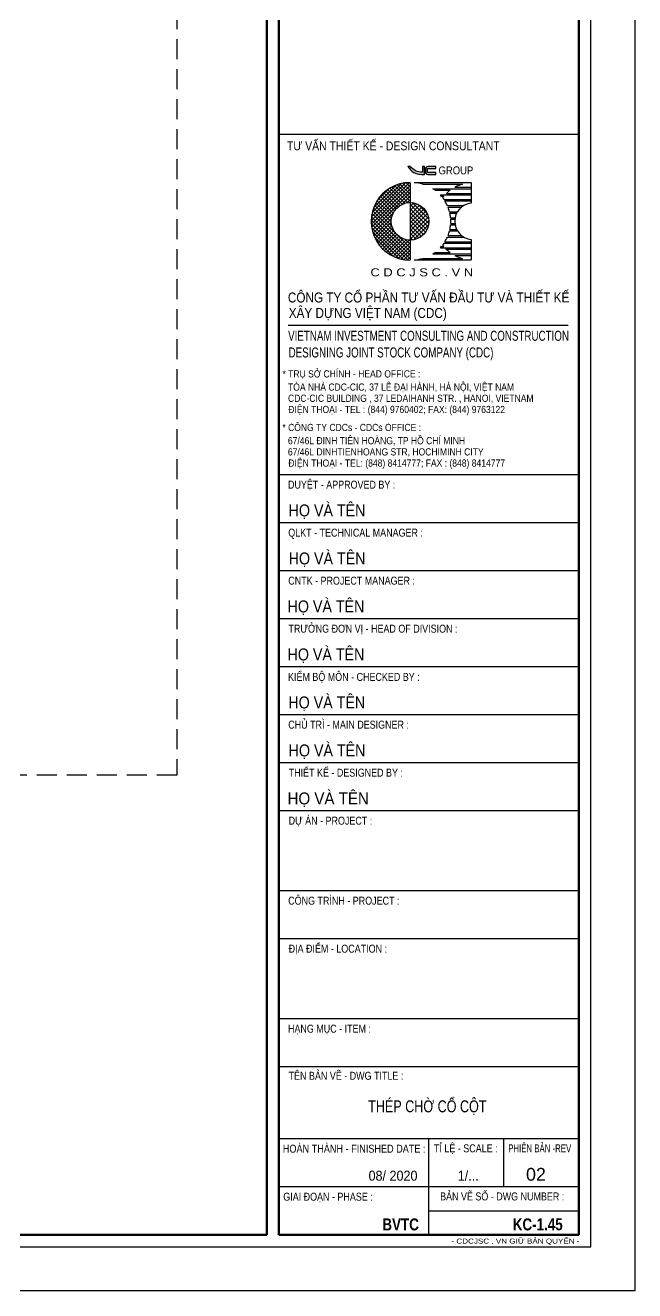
# Model space of a CAD drawing. Header units: millimetres. Extents: x 0 to 2110312, y -101172 to 3.
# Drawn here: x 2021820 to 2025629, y -41790 to -33881 of the extents above; entities that cross this region are included whole.
import ezdxf
from ezdxf.enums import TextEntityAlignment as Align

# ---------------------------------------------------------------- set-up
doc = ezdxf.new("R2010")
doc.units = ezdxf.units.MM
doc.header["$LTSCALE"] = 1000
doc.header["$MEASUREMENT"] = 0
doc.linetypes.add('HIDDEN', pattern=[0.375, 0.25, -0.125])
doc.layers.get('Defpoints').update_dxf_attribs({"linetype": 'CONTINUOUS'})
for name, color, linetype in [('CDC -TEXT KHUNG', 7, 'CONTINUOUS'), ('CDC-KHUNGTEN', 7, 'CONTINUOUS'), ('CDC.04.HIDDEN', 8, 'HIDDEN')]:
    doc.layers.add(name, color=color, linetype=linetype)
doc.layers.add('Hatch1', color=250, linetype='CONTINUOUS', lineweight=5)
doc.styles.add('ARIAL', font='arial.ttf', dxfattribs={"width": 0.6})
doc.styles.add('Arial_B_3', font='arialbd.ttf', dxfattribs={"width": 0.75, "height": 3})
doc.styles.add('KT CDC', font='arial.ttf', dxfattribs={"width": 0.85, "height": 200})

# ---------------------------------------------------------------- blocks, each defined once
blk = doc.blocks.new('LOGOmoi')
at = {"layer": 'CDC -TEXT KHUNG'}
h = blk.add_hatch(color=1, dxfattribs=at)
h.paths.add_polyline_path([(1.46, 5.45), (1.26, 5.45), (1.26, 4.88), (1.21, 4.88, -0.237912), (0.06, 5.45), (-0.2, 5.45, 0.272847), (1.14, 4.66), (1.46, 4.66)])
h.paths.add_polyline_path([(2.59, 5.45), (1.8, 5.45, 0.414214), (1.54, 5.2), (1.54, 4.92, 0.414214), (1.8, 4.66), (2.59, 4.66), (2.59, 4.87), (1.8, 4.87, -0.414214), (1.74, 4.92), (1.74, 5.2, -0.414214), (1.8, 5.25), (2.59, 5.25)])
h = blk.add_hatch(dxfattribs=at)
h.set_pattern_fill('ANSI37', color=102, scale=2.293939, angle=360, style=0)
h.set_pattern_definition([(45, (-2844.4439, 636.61023), (-0.178426552, 0.178426553), []), (135, (-2844.4439, 636.61023), (-0.178426552, -0.178426553), [])])
edge = h.paths.add_edge_path()
edge.add_arc((0.02, 0), 1.87, 90, 270)
edge.add_line((0.02, -1.88), (0.02, -3.84))
edge.add_line((0.02, -3.84), (-0.17, -3.84))
edge.add_line((-0.17, -3.84), (-0.36, -3.83))
edge.add_line((-0.36, -3.83), (-0.55, -3.8))
edge.add_line((-0.55, -3.8), (-0.73, -3.77))
edge.add_line((-0.73, -3.77), (-0.92, -3.73))
edge.add_line((-0.92, -3.73), (-1.1, -3.68))
edge.add_line((-1.1, -3.68), (-1.28, -3.62))
edge.add_line((-1.28, -3.62), (-1.45, -3.55))
edge.add_line((-1.45, -3.55), (-1.63, -3.48))
edge.add_line((-1.63, -3.48), (-1.79, -3.39))
edge.add_line((-1.79, -3.39), (-1.96, -3.3))
edge.add_line((-1.96, -3.3), (-2.12, -3.2))
edge.add_line((-2.12, -3.2), (-2.27, -3.09))
edge.add_line((-2.27, -3.09), (-2.42, -2.97))
edge.add_line((-2.42, -2.97), (-2.56, -2.85))
edge.add_line((-2.56, -2.85), (-2.7, -2.72))
edge.add_line((-2.7, -2.72), (-2.83, -2.58))
edge.add_line((-2.83, -2.58), (-2.95, -2.44))
edge.add_line((-2.95, -2.44), (-3.07, -2.29))
edge.add_line((-3.07, -2.29), (-3.18, -2.14))
edge.add_line((-3.18, -2.14), (-3.28, -1.98))
edge.add_line((-3.28, -1.98), (-3.37, -1.81))
edge.add_line((-3.37, -1.81), (-3.46, -1.64))
edge.add_line((-3.46, -1.64), (-3.53, -1.47))
edge.add_line((-3.53, -1.47), (-3.6, -1.3))
edge.add_line((-3.6, -1.3), (-3.66, -1.12))
edge.add_line((-3.66, -1.12), (-3.71, -0.93))
edge.add_line((-3.71, -0.93), (-3.75, -0.75))
edge.add_line((-3.75, -0.75), (-3.79, -0.56))
edge.add_line((-3.79, -0.56), (-3.81, -0.38))
edge.add_line((-3.81, -0.38), (-3.82, -0.19))
edge.add_line((-3.82, -0.19), (-3.83, 0))
edge.add_line((-3.83, 0), (-3.82, 0.19))
edge.add_line((-3.82, 0.19), (-3.81, 0.38))
edge.add_line((-3.81, 0.38), (-3.79, 0.56))
edge.add_line((-3.79, 0.56), (-3.75, 0.75))
edge.add_line((-3.75, 0.75), (-3.71, 0.93))
edge.add_line((-3.71, 0.93), (-3.66, 1.12))
edge.add_line((-3.66, 1.12), (-3.6, 1.3))
edge.add_line((-3.6, 1.3), (-3.53, 1.47))
edge.add_line((-3.53, 1.47), (-3.46, 1.64))
edge.add_line((-3.46, 1.64), (-3.37, 1.81))
edge.add_line((-3.37, 1.81), (-3.28, 1.98))
edge.add_line((-3.28, 1.98), (-3.18, 2.14))
edge.add_line((-3.18, 2.14), (-3.07, 2.29))
edge.add_line((-3.07, 2.29), (-2.95, 2.44))
edge.add_line((-2.95, 2.44), (-2.83, 2.58))
edge.add_line((-2.83, 2.58), (-2.7, 2.72))
edge.add_line((-2.7, 2.72), (-2.56, 2.85))
edge.add_line((-2.56, 2.85), (-2.42, 2.97))
edge.add_line((-2.42, 2.97), (-2.27, 3.09))
edge.add_line((-2.27, 3.09), (-2.12, 3.2))
edge.add_line((-2.12, 3.2), (-1.96, 3.3))
edge.add_line((-1.96, 3.3), (-1.79, 3.39))
edge.add_line((-1.79, 3.39), (-1.63, 3.48))
edge.add_line((-1.63, 3.48), (-1.45, 3.55))
edge.add_line((-1.45, 3.55), (-1.28, 3.62))
edge.add_line((-1.28, 3.62), (-1.1, 3.68))
edge.add_line((-1.1, 3.68), (-0.92, 3.73))
edge.add_line((-0.92, 3.73), (-0.73, 3.77))
edge.add_line((-0.73, 3.77), (-0.55, 3.8))
edge.add_line((-0.55, 3.8), (-0.36, 3.83))
edge.add_line((-0.36, 3.83), (-0.17, 3.84))
edge.add_line((-0.17, 3.84), (0.02, 3.84))
edge.add_line((0.02, 3.84), (0.02, 1.87))
h = blk.add_hatch(dxfattribs=at)
h.set_pattern_fill('ANSI37', color=1, scale=2.293939, angle=360, style=0)
h.set_pattern_definition([(45, (-486.53502, -144.21504), (-0.20275745, 0.20275745), []), (135, (-486.53502, -144.21504), (-0.20275745, -0.20275745), [])])
h.paths.add_polyline_path([(0.02, 1.87), (0.02, -1.81), (0.02, -1.88, 0.414214), (1.89, 0, 0.414214)])
at = {"layer": 'CDC -TEXT KHUNG', "color": 102}
for p, q in [((0.02, 3.84), (0.02, -1.81)), ((0.42, 3.85), (6.1, 3.85)), ((6.1, 3.85), (6.1, 1.81)), ((1.28, 3.7), (5.24, 3.7)), ((2.3, 3.24), (6.1, 3.24)), ((2.51, 3.09), (4.01, 3.09)), ((3.03, 2.63), (6.1, 2.63)), ((3.64, 2.78), (6.1, 2.78)), ((4.47, 3.39), (6.1, 3.39)), ((3.16, 2.49), (3.36, 2.49)), ((3.4, 2.17), (6.1, 2.17)), ((3.49, 2.03), (6.1, 2.03)), ((3.74, 1.57), (5.37, 1.57)), ((3.8, 1.42), (5.15, 1.42)), ((3.95, 0.96), (4.75, 0.96)), ((3.98, 0.81), (4.66, 0.81)), ((4.05, 0.35), (4.51, 0.35)), ((4.06, 0.2), (4.49, 0.2)), ((3.95, -0.96), (4.75, -0.96)), ((3.98, -0.81), (4.66, -0.81)), ((4.05, -0.35), (4.51, -0.35)), ((4.06, -0.2), (4.49, -0.2)), ((0.02, -1.81), (0.02, -3.84)), ((3.16, -2.49), (3.36, -2.49)), ((3.4, -2.17), (6.1, -2.17)), ((3.49, -2.03), (6.1, -2.03)), ((3.74, -1.57), (5.37, -1.57)), ((3.8, -1.42), (5.15, -1.42)), ((6.1, -1.79), (6.1, -3.84)), ((1.28, -3.7), (5.24, -3.7)), ((2.3, -3.24), (6.1, -3.24)), ((2.51, -3.09), (4.01, -3.09)), ((3.03, -2.63), (6.1, -2.63)), ((3.64, -2.78), (6.1, -2.78)), ((4.47, -3.39), (6.1, -3.39)), ((0.01, -3.84), (0.02, -3.84)), ((0.42, -3.84), (6.1, -3.84))]:
    blk.add_line(p, q, dxfattribs=at)
at = {"layer": 'CDC -TEXT KHUNG'}
blk.add_line((3.78, 1.21), (3.78, 1.21), dxfattribs=at)
at = {"layer": 'CDC -TEXT KHUNG', "color": 1}
for points in [[(1.46, 5.45), (1.26, 5.45), (1.26, 4.88), (1.21, 4.88, -0.237912), (0.06, 5.45), (-0.2, 5.45, 0.272847), (1.14, 4.66), (1.46, 4.66)], [(2.59, 5.45), (1.8, 5.45, 0.414214), (1.54, 5.2), (1.54, 4.92, 0.414214), (1.8, 4.66), (2.59, 4.66), (2.59, 4.87), (1.8, 4.87, -0.414214), (1.74, 4.92), (1.74, 5.2, -0.414214), (1.8, 5.25), (2.59, 5.25)]]:
    blk.add_lwpolyline(points, format="xyb", close=True, dxfattribs=at)
at = {"layer": 'CDC -TEXT KHUNG', "color": 102}
blk.add_circle((0.02, 0), 1.87, dxfattribs=at)
blk.add_arc((0, 0), 3.85, 89.7449, 270.2551, dxfattribs=at)
at = {"layer": 'CDC -TEXT KHUNG', "color": 112}
blk.add_ellipse((0.22, 0), major_axis=(-2.72, 2.72), ratio=1, start_param=-1.064136, end_param=-0.838054, dxfattribs=at)
at = {"layer": 'CDC -TEXT KHUNG', "color": 102}
for centre, major_axis, start_param, end_param in [((0.22, 0), (-2.72, 2.72), -1.423028, -1.355019), ((0.22, 0), (2.72, 2.72), 6.199614, 6.251308), ((6.3, 0), (-2.72, 2.72), -0.147768, -0.022458), ((6.3, 0), (2.72, 2.72), 1.064136, 1.278853), ((6.3, 0), (-2.72, 2.72), 0.083571, 0.124553), ((0.22, 0), (-2.72, 2.72), 4.527318, 4.587836), ((0.22, 0), (-2.72, 2.72), 4.346177, 4.481253), ((0.22, 0), (-2.72, 2.72), 4.178765, 4.304301), ((6.27, 0.01), (1.28, 1.28), 0.884906, 3.827483), ((0.22, 0), (2.72, 2.72), 5.589142, 5.7099), ((0.22, 0), (2.72, 2.72), 5.445131, 5.550443), ((0.22, 0), (-2.72, 2.72), 3.549681, 3.675216), ((0.22, 0), (-2.72, 2.72), 3.714878, 3.835636), ((0.22, 0), (-2.72, 2.72), 3.17347, 3.225164), ((0.22, 0), (2.72, 2.72), 4.836942, 4.89746), ((6.3, 0), (-2.72, 2.72), 1.446243, 1.487225), ((0.22, 0), (2.72, 2.72), 4.943525, 5.078601), ((0.22, 0.01), (2.72, 2.72), 3.979647, 4.205729), ((0.22, 0), (-2.72, 2.72), 2.925816, 2.993825), ((6.3, 0), (-2.72, 2.72), 1.538919, 1.718564), ((6.3, 0), (2.72, 2.72), 3.433536, 3.648253)]:
    blk.add_ellipse(centre, major_axis=major_axis, ratio=1, start_param=start_param, end_param=end_param, dxfattribs=at)
at = {"layer": 'CDC -TEXT KHUNG', "color": 1, "style": 'KT CDC', "width": 0.85}
blk.add_text('GROUP', height=0.792, dxfattribs=at).set_placement((2.85, 4.67))
at = {"layer": 'CDC -TEXT KHUNG', "color": 102, "style": 'KT CDC', "width": 1.15}
blk.add_text('C D C J S C . V N', height=0.8, dxfattribs=at).set_placement((-3.92, -5.47))
blk = doc.blocks.new('Khung tên chuẩn')
at = {"layer": 'CDC-KHUNGTEN', "color": 6, "lineweight": 25}
for p, q in [((38454, -218809), (30954, -218809)), ((38454, -227309), (30954, -227309)), ((38454, -228509), (30954, -228509)), ((38454, -229709), (30954, -229709)), ((38454, -230909), (30954, -230909)), ((38454, -232109), (30954, -232109)), ((38454, -233309), (30954, -233309)), ((38454, -234509), (30954, -234509)), ((38454, -235709), (30954, -235709)), ((38454, -237709), (30954, -237709)), ((38454, -238909), (30954, -238909)), ((38454, -240909), (30954, -240909)), ((38454, -242109), (30954, -242109)), ((38454, -243909), (30954, -243909)), ((34704, -246309), (34704, -243909)), ((36579, -245109), (36579, -243909)), ((38454, -245109), (30954, -245109)), ((34704, -245709), (38454, -245709))]:
    blk.add_line(p, q, dxfattribs=at)
at = {"layer": 'CDC-KHUNGTEN', "color": 6}
blk.add_line((31193, -223572), (38187, -223572), dxfattribs=at)
at = {"layer": 'CDC-KHUNGTEN', "color": 8}
blk.add_lwpolyline([(30850, -246609), (38754, -246609), (38754, -189409), (-41246, -189409), (-41246, -246609), (30850, -246609)], dxfattribs=at)
at = {"layer": 'CDC-KHUNGTEN', "color": 255, "lineweight": 60}
blk.add_lwpolyline([(30654, -246309), (30654, -189709), (-40946, -189709), (-40946, -246309), (30654, -246309)], close=True, dxfattribs=at)
blk.add_lwpolyline([(30954, -246309), (38454, -246309), (38454, -189709), (30954, -189709), (30954, -246309)], dxfattribs=at)
at = {"layer": 'Defpoints', "color": 1, "ltscale": 0.2}
blk.add_lwpolyline([(-44246, -247709), (-44246, -188309), (39854, -188309), (39854, -247709), (-44246, -247709)], close=True, dxfattribs=at)
at = {"layer": 'CDC-KHUNGTEN', "xscale": 251.3908497502836, "yscale": 251.3908497502836, "zscale": 251.3908497502836}
blk.add_blockref('LOGOmoi', (34234, -220976), dxfattribs=at)
at = {"layer": 'CDC -TEXT KHUNG', "style": 'KT CDC', "width": 0.85}
blk.add_text('TƯ VẤN THIẾT KẾ - DESIGN CONSULTANT', height=220, dxfattribs=at).set_placement((33820, -219200), align=Align.CENTER)
at = {"layer": 'CDC -TEXT KHUNG', "color": 7, "style": 'Arial_B_3', "width": 0.8}
blk.add_text('BVTC', height=300, dxfattribs=at).set_placement((34459, -246201), align=Align.RIGHT)
at = {"layer": 'CDC -TEXT KHUNG', "color": 6, "style": 'KT CDC', "width": 1.15}
blk.add_text('- CDCJSC . VN GIỮ BẢN QUYỂN -', height=125.69, dxfattribs=at).set_placement((35273, -246532))
at = {"layer": 'CDC-KHUNGTEN', "color": 6}
for s, height, style, width, p in [('CÔNG TY CỔ PHẦN TƯ VẤN ÐẦU TƯ VÀ THIẾT KẾ', 250, 'KT CDC', 0.84, (31184, -223005)), ('XÂY DỰNG VIỆT NAM (CDC)', 250, 'KT CDC', 0.84, (31206, -223392)), ('VIETNAM INVESTMENT CONSULTING AND CONSTRUCTION ', 250, 'KT CDC', 0.7, (31190, -223962)), ('DESIGNING JOINT STOCK COMPANY (CDC)', 250, 'KT CDC', 0.7, (31202, -224379)), ('* TRỤ SỞ CHÍNH - HEAD OFFICE :', 180, 'KT CDC', 0.85, (31048, -224879)), ('TÒA NHÀ CDC-CIC, 37 LÊ ĐẠI HÀNH, HÀ NỘI, VIỆT NAM', 180, 'KT CDC', 0.85, (31187, -225209)), ('ĐIỆN THOẠI - TEL : (844) 9760402; FAX: (844) 9763122', 180, 'KT CDC', 0.85, (31195, -225769)), ('CDC-CIC BUILDING , 37 LEDAIHANH STR. , HANOI, VIETNAM', 180, 'KT CDC', 0.85, (31187, -225489)), ('* CÔNG TY CDCs - CDCs OFFICE :', 180, 'KT CDC', 0.85, (31046, -226219)), ('67/46L ĐINH TIÊN HOÀNG, TP HỒ CHÍ MINH', 180, 'KT CDC', 0.85, (31185, -226549)), ('67/46L DINHTIENHOANG STR, HOCHIMINH CITY', 180, 'KT CDC', 0.85, (31185, -226829)), ('ĐIỆN THOẠI - TEL: (848) 8414777; FAX : (848) 8414777', 180, 'KT CDC', 0.85, (31196, -227109)), ('DUYỆT - APPROVED BY :', 200, 'ARIAL', 0.8, (31187, -227659)), ('QLKT - TECHNICAL MANAGER :', 200, 'ARIAL', 0.8, (31194, -228859)), ('CNTK - PROJECT MANAGER :', 200, 'ARIAL', 0.8, (31194, -230059)), ('TRƯỞNG ĐƠN VỊ - HEAD OF DIVISION :', 200, 'ARIAL', 0.8, (31199, -231259)), ('KIỂM BỘ MÔN - CHECKED BY :', 200, 'ARIAL', 0.8, (31188, -232465)), ('CHỦ TRÌ - MAIN DESIGNER :', 200, 'ARIAL', 0.8, (31193, -233659)), ('THIẾT KẾ - DESIGNED BY :', 200, 'ARIAL', 0.8, (31204, -234859)), ('DỰ ÁN - PROJECT :  ', 200, 'ARIAL', 0.8, (31203, -236059)), ('CÔNG TRÌNH - PROJECT :  ', 200, 'ARIAL', 0.8, (31192, -238059)), ('ĐỊA ĐIỂM - LOCATION :', 200, 'ARIAL', 0.8, (31203, -239259)), ('HẠNG MỤC - ITEM : ', 200, 'ARIAL', 0.8, (31187, -241259)), ('TÊN BẢN VẼ - DWG TITLE :', 200, 'ARIAL', 0.8, (31202, -242436)), ('TỈ LỆ - SCALE :', 200, 'ARIAL', 0.8, (34836, -244250)), ('PHIÊN BẢN -REV', 200, 'ARIAL', 0.7, (36692, -244250)), ('GIAI ĐOẠN - PHASE :', 200, 'ARIAL', 0.8, (31069, -245459)), ('BẢN VẼ SỐ - DWG NUMBER :', 200, 'ARIAL', 0.8, (34990, -245452))]:
    blk.add_text(s, height=height, dxfattribs=dict(at, style=style, width=width)).set_placement(p)
at = {"layer": 'CDC-KHUNGTEN', "color": 7}
for style, width, p in [('KT CDC', 0.85, (31203, -228353)), ('KT CDC', 0.85, (31204, -229553)), ('KT CDC', 0.85, (31177, -230753)), ('KT CDC', 0.85, (31177, -231953)), ('KT CDC', 0.85, (31196, -233153)), ('KT CDC', 0.85, (31203, -234353)), ('ARIAL', 0.9, (31175, -235553))]:
    blk.add_text('HỌ VÀ TÊN', height=300, dxfattribs=dict(at, style=style, width=width)).set_placement(p)
at = {"layer": 'CDC-KHUNGTEN', "color": 6, "style": 'ARIAL', "width": 0.814645}
blk.add_text('HOÀN THÀNH - FINISHED DATE :', height=200, dxfattribs=at).set_placement((31058, -244259), (34625, -244259), align=Align.FIT)
at = {"layer": 'CDC-KHUNGTEN', "color": 7, "style": 'ARIAL', "width": 0.9}
for s, p in [('08/ 2020', (34424, -244959)), ('1/...', (35954, -244959))]:
    blk.add_text(s, height=250, dxfattribs=at).set_placement(p, align=Align.RIGHT)
at = {"layer": 'CDC-KHUNGTEN', "color": 7, "style": 'KT CDC'}
blk.add_text('02', height=320, dxfattribs=at).set_placement((37634, -244959), align=Align.RIGHT)

msp = doc.modelspace()

# ---------------------------------------------------------------- linework, layer by layer
at = {"layer": 'CDC.04.HIDDEN', "ltscale": 0.5}
msp.add_lwpolyline([(2017064.4, -33593.2), (2022766.8, -33593.2), (2022766.8, -38568.2), (2017064.4, -38568.2)], close=True, dxfattribs=at)

# ---------------------------------------------------------------- block references
at = {"layer": 'Hatch1', "xscale": 0.25, "yscale": 0.25, "zscale": 0.25}
msp.add_blockref('Khung tên chuẩn', (2015665.5, 20137.6), dxfattribs=at)

# ---------------------------------------------------------------- texts
at = {"layer": 'CDC -TEXT KHUNG', "color": 6, "style": 'ARIAL', "width": 0.75}
msp.add_text('THÉP CHỜ CỔ CỘT', height=75, dxfattribs=at).set_placement((2024333.1, -40674.9), align=Align.CENTER)
at = {"layer": 'CDC -TEXT KHUNG', "style": 'Arial_B_3', "width": 0.8}
msp.add_text('KC-1.45', height=75, dxfattribs=at).set_placement((2025179.1, -41412.6), align=Align.RIGHT)

doc.saveas('drawing.dxf')
